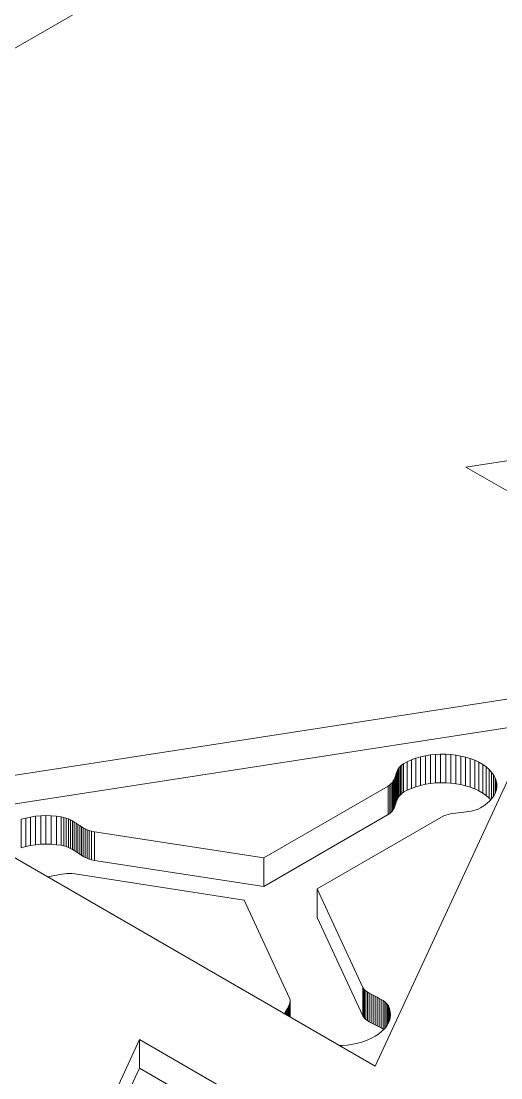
# Model space of a CAD drawing. Header units: inches. Extents: x 2.5 to 18.9, y 2.6 to 12.3.
# Drawn here: x 6.292 to 7.15, y 8.645 to 10.534 of the extents above; entities that cross this region are included whole.
import ezdxf

# ---------------------------------------------------------------- set-up
doc = ezdxf.new("R2010")
doc.units = ezdxf.units.IN
doc.header["$MEASUREMENT"] = 0

# ---------------------------------------------------------------- blocks, each defined once
blk = doc.blocks.new('A$C39963D99')
at = {"color": 0, "linetype": 'Continuous', "lineweight": 0, "extrusion": (3.33067e-16, 0.816497, 0.57735)}
for p, q in [((12.5158, 1.6738), (5.6569, -2.2862)), ((10.2228, -0.8643), (11.3779, -0.6856)), ((11.0685, -1.3525), (10.2228, -0.8643)), ((9.2147, -1.4464), (10.3698, -1.2677)), ((10.3698, -1.2677), (10.0603, -1.9346)), ((10.3443, -1.3226), (9.2844, -1.4866)), ((10.1593, -1.3787), (10.1683, -1.3778)), ((10.1683, -1.3778), (10.1775, -1.3774)), ((10.1683, -1.4288), (10.1683, -1.3778)), ((10.1775, -1.4284), (10.1775, -1.3774)), ((10.1775, -1.3774), (10.1867, -1.3774)), ((10.1867, -1.4285), (10.1867, -1.3774)), ((10.1867, -1.3774), (10.1958, -1.378)), ((10.1958, -1.429), (10.1958, -1.378)), ((10.1958, -1.378), (10.2048, -1.379)), ((10.1057, -1.3988), (10.1083, -1.3965)), ((10.1083, -1.3965), (10.1114, -1.3943)), ((10.1083, -1.4475), (10.1083, -1.3965)), ((10.1114, -1.3943), (10.1177, -1.3909)), ((10.1114, -1.4453), (10.1114, -1.3943)), ((10.1177, -1.3909), (10.1253, -1.3874)), ((10.1177, -1.4419), (10.1177, -1.3909)), ((10.1253, -1.3874), (10.1333, -1.3845)), ((10.1253, -1.4385), (10.1253, -1.3874)), ((10.1333, -1.3845), (10.1417, -1.3821)), ((10.1333, -1.4355), (10.1333, -1.3845)), ((10.1417, -1.3821), (10.1504, -1.3802)), ((10.1417, -1.4331), (10.1417, -1.3821)), ((10.1504, -1.3802), (10.1593, -1.3787)), ((10.1504, -1.4312), (10.1504, -1.3802)), ((10.1593, -1.4298), (10.1593, -1.3787)), ((10.2048, -1.4301), (10.2048, -1.379)), ((10.2048, -1.379), (10.2136, -1.3806)), ((10.2136, -1.4316), (10.2136, -1.3806)), ((10.2136, -1.3806), (10.2222, -1.3826)), ((10.2222, -1.4337), (10.2222, -1.3826)), ((10.2222, -1.3826), (10.2306, -1.3852)), ((10.2306, -1.4362), (10.2306, -1.3852)), ((10.2306, -1.3852), (10.2385, -1.3882)), ((10.2385, -1.4393), (10.2385, -1.3882)), ((10.2385, -1.3882), (10.246, -1.3918)), ((10.246, -1.4428), (10.246, -1.3918)), ((10.246, -1.3918), (10.2529, -1.3958)), ((10.2529, -1.4468), (10.2529, -1.3958)), ((10.2529, -1.3958), (10.2591, -1.4001)), ((10.0964, -1.4173), (10.0973, -1.4146)), ((10.0973, -1.4146), (10.0983, -1.4119)), ((10.0973, -1.4656), (10.0973, -1.4146)), ((10.0983, -1.4119), (10.0993, -1.4091)), ((10.0983, -1.4629), (10.0983, -1.4119)), ((10.0993, -1.4091), (10.1005, -1.4064)), ((10.0993, -1.4602), (10.0993, -1.4091)), ((10.1005, -1.4064), (10.1019, -1.4038)), ((10.1005, -1.4575), (10.1005, -1.4064)), ((10.1019, -1.4038), (10.1036, -1.4012)), ((10.1019, -1.4548), (10.1019, -1.4038)), ((10.1036, -1.4012), (10.1057, -1.3988)), ((10.1036, -1.4523), (10.1036, -1.4012)), ((10.1057, -1.4498), (10.1057, -1.3988)), ((10.2591, -1.4511), (10.2591, -1.4001)), ((10.2591, -1.4001), (10.2643, -1.4047)), ((10.2643, -1.4557), (10.2643, -1.4047)), ((10.2643, -1.4047), (10.2687, -1.4095)), ((10.2687, -1.4571), (10.2687, -1.4095)), ((10.2687, -1.4095), (10.2723, -1.4145)), ((10.2723, -1.4521), (10.2723, -1.4145)), ((10.2723, -1.4145), (10.275, -1.4196)), ((9.8613, -1.5628), (10.0837, -1.4344)), ((10.0837, -1.4344), (10.0869, -1.4322)), ((10.0837, -1.4854), (10.0837, -1.4344)), ((10.0869, -1.4322), (10.0893, -1.43)), ((10.0869, -1.4833), (10.0869, -1.4322)), ((10.0893, -1.43), (10.0913, -1.4277)), ((10.0893, -1.4811), (10.0893, -1.43)), ((10.0913, -1.4277), (10.0929, -1.4252)), ((10.0913, -1.4787), (10.0913, -1.4277)), ((10.0929, -1.4252), (10.0943, -1.4227)), ((10.0929, -1.4762), (10.0929, -1.4252)), ((10.0943, -1.4227), (10.0954, -1.42)), ((10.0943, -1.4737), (10.0943, -1.4227)), ((10.0954, -1.42), (10.0964, -1.4173)), ((10.0954, -1.471), (10.0954, -1.42)), ((10.0964, -1.4683), (10.0964, -1.4173)), ((10.1417, -1.4331), (10.1333, -1.4355)), ((10.1504, -1.4312), (10.1417, -1.4331)), ((10.1593, -1.4298), (10.1504, -1.4312)), ((10.1683, -1.4288), (10.1593, -1.4298)), ((10.1775, -1.4284), (10.1683, -1.4288)), ((10.1867, -1.4285), (10.1775, -1.4284)), ((10.1958, -1.429), (10.1867, -1.4285)), ((10.2048, -1.4301), (10.1958, -1.429)), ((10.2136, -1.4316), (10.2048, -1.4301)), ((10.2222, -1.4337), (10.2136, -1.4316)), ((10.2306, -1.4362), (10.2222, -1.4337)), ((10.275, -1.447), (10.275, -1.4196)), ((10.275, -1.4196), (10.2768, -1.4248)), ((10.2768, -1.4417), (10.2768, -1.4248)), ((10.2768, -1.4248), (10.2778, -1.43)), ((10.2778, -1.4361), (10.2778, -1.43)), ((10.2778, -1.43), (10.2779, -1.4353)), ((10.0603, -1.9346), (9.2147, -1.4464)), ((10.1036, -1.4523), (10.1019, -1.4548)), ((10.1057, -1.4498), (10.1036, -1.4523)), ((10.1083, -1.4475), (10.1057, -1.4498)), ((10.1114, -1.4453), (10.1083, -1.4475)), ((10.1177, -1.4419), (10.1114, -1.4453)), ((10.1253, -1.4385), (10.1177, -1.4419)), ((10.1333, -1.4355), (10.1253, -1.4385)), ((10.2385, -1.4393), (10.2306, -1.4362)), ((10.246, -1.4428), (10.2385, -1.4393)), ((10.2529, -1.4468), (10.246, -1.4428)), ((10.2591, -1.4511), (10.2529, -1.4468)), ((10.2643, -1.4557), (10.2591, -1.4511)), ((10.273, -1.451), (10.2697, -1.456)), ((10.2755, -1.4458), (10.273, -1.451)), ((10.2771, -1.4406), (10.2755, -1.4458)), ((10.2779, -1.4353), (10.2771, -1.4406)), ((10.0954, -1.471), (10.0943, -1.4737)), ((10.0964, -1.4683), (10.0954, -1.471)), ((10.0973, -1.4656), (10.0964, -1.4683)), ((10.0983, -1.4629), (10.0973, -1.4656)), ((10.0993, -1.4602), (10.0983, -1.4629)), ((10.1005, -1.4575), (10.0993, -1.4602)), ((10.1019, -1.4548), (10.1005, -1.4575)), ((10.2545, -1.4699), (10.2486, -1.4735)), ((10.2604, -1.4655), (10.2545, -1.4699)), ((10.2655, -1.4608), (10.2604, -1.4655)), ((10.2672, -1.4589), (10.2643, -1.4557)), ((10.2697, -1.456), (10.2655, -1.4608)), ((9.4276, -1.4936), (9.4359, -1.4914)), ((9.4359, -1.4914), (9.4446, -1.4896)), ((9.4359, -1.5424), (9.4359, -1.4914)), ((9.4446, -1.4896), (9.4535, -1.4882)), ((9.4446, -1.5406), (9.4446, -1.4896)), ((9.4535, -1.4882), (9.4627, -1.4874)), ((9.4535, -1.5393), (9.4535, -1.4882)), ((9.4627, -1.4874), (9.472, -1.4871)), ((9.4627, -1.5384), (9.4627, -1.4874)), ((9.472, -1.5381), (9.472, -1.4871)), ((9.472, -1.4871), (9.4815, -1.4873)), ((9.4815, -1.5383), (9.4815, -1.4873)), ((9.4815, -1.4873), (9.491, -1.4881)), ((9.491, -1.5391), (9.491, -1.4881)), ((9.491, -1.4881), (9.4994, -1.4892)), ((9.4994, -1.5402), (9.4994, -1.4892)), ((9.4994, -1.4892), (9.504, -1.4902)), ((9.504, -1.5412), (9.504, -1.4902)), ((9.504, -1.4902), (9.5082, -1.4915)), ((9.5082, -1.5425), (9.5082, -1.4915)), ((9.5082, -1.4915), (9.5122, -1.493)), ((10.0837, -1.4854), (9.8613, -1.6138)), ((10.178, -1.4902), (9.9567, -1.618)), ((10.0869, -1.4833), (10.0837, -1.4854)), ((10.0893, -1.4811), (10.0869, -1.4833)), ((10.0913, -1.4787), (10.0893, -1.4811)), ((10.0929, -1.4762), (10.0913, -1.4787)), ((10.0943, -1.4737), (10.0929, -1.4762)), ((10.1831, -1.4876), (10.178, -1.4902)), ((10.1869, -1.4862), (10.1831, -1.4876)), ((10.1909, -1.485), (10.1869, -1.4862)), ((10.1952, -1.4841), (10.1909, -1.485)), ((10.1996, -1.4833), (10.1952, -1.4841)), ((10.2041, -1.4827), (10.1996, -1.4833)), ((10.2088, -1.4821), (10.2041, -1.4827)), ((10.2135, -1.4816), (10.2088, -1.4821)), ((10.2182, -1.481), (10.2135, -1.4816)), ((10.2229, -1.4804), (10.2182, -1.481)), ((10.2276, -1.4798), (10.2229, -1.4804)), ((10.2322, -1.479), (10.2276, -1.4798)), ((10.2366, -1.478), (10.2322, -1.479)), ((10.2408, -1.4768), (10.2366, -1.478)), ((10.2449, -1.4753), (10.2408, -1.4768)), ((10.2486, -1.4735), (10.2449, -1.4753)), ((9.4276, -1.5447), (9.4276, -1.4936)), ((9.5122, -1.544), (9.5122, -1.493)), ((9.5122, -1.493), (9.5159, -1.4947)), ((9.5159, -1.5458), (9.5159, -1.4947)), ((9.5159, -1.4947), (9.5194, -1.4966)), ((9.5194, -1.5477), (9.5194, -1.4966)), ((9.5194, -1.4966), (9.5227, -1.4986)), ((9.5227, -1.5497), (9.5227, -1.4986)), ((9.5227, -1.4986), (9.526, -1.5007)), ((9.526, -1.5517), (9.526, -1.5007)), ((9.526, -1.5007), (9.5291, -1.5028)), ((9.5291, -1.5538), (9.5291, -1.5028)), ((9.5291, -1.5028), (9.5323, -1.5049)), ((9.5323, -1.556), (9.5323, -1.5049)), ((9.5323, -1.5049), (9.5355, -1.507)), ((9.5355, -1.558), (9.5355, -1.507)), ((9.5355, -1.507), (9.5387, -1.5089)), ((9.5387, -1.56), (9.5387, -1.5089)), ((9.5387, -1.5089), (9.5421, -1.5107)), ((9.5421, -1.5618), (9.5421, -1.5107)), ((9.5421, -1.5107), (9.5457, -1.5124)), ((9.5457, -1.5634), (9.5457, -1.5124)), ((9.5457, -1.5124), (9.5494, -1.5138)), ((9.5494, -1.5648), (9.5494, -1.5138)), ((9.5494, -1.5138), (9.5535, -1.515)), ((9.5535, -1.566), (9.5535, -1.515)), ((9.5535, -1.515), (9.5589, -1.516)), ((9.5589, -1.5671), (9.5589, -1.516)), ((9.5589, -1.516), (9.8613, -1.5628)), ((9.4359, -1.5424), (9.4276, -1.5447)), ((9.4446, -1.5406), (9.4359, -1.5424)), ((9.4535, -1.5393), (9.4446, -1.5406)), ((9.4627, -1.5384), (9.4535, -1.5393)), ((9.472, -1.5381), (9.4627, -1.5384)), ((9.4815, -1.5383), (9.472, -1.5381)), ((9.491, -1.5391), (9.4815, -1.5383)), ((9.4994, -1.5402), (9.491, -1.5391)), ((9.504, -1.5412), (9.4994, -1.5402)), ((9.5082, -1.5425), (9.504, -1.5412)), ((9.5122, -1.544), (9.5082, -1.5425)), ((9.5159, -1.5458), (9.5122, -1.544)), ((9.5194, -1.5477), (9.5159, -1.5458)), ((9.5227, -1.5497), (9.5194, -1.5477)), ((9.526, -1.5517), (9.5227, -1.5497)), ((9.5291, -1.5538), (9.526, -1.5517)), ((9.5323, -1.556), (9.5291, -1.5538)), ((9.5355, -1.558), (9.5323, -1.556)), ((9.5387, -1.56), (9.5355, -1.558)), ((9.5421, -1.5618), (9.5387, -1.56)), ((9.5457, -1.5634), (9.5421, -1.5618)), ((9.5494, -1.5648), (9.5457, -1.5634)), ((9.5535, -1.566), (9.5494, -1.5648)), ((9.5589, -1.5671), (9.5535, -1.566)), ((9.8613, -1.6138), (9.5589, -1.5671)), ((9.8613, -1.6138), (9.8613, -1.5628)), ((9.4776, -1.596), (9.4747, -1.5964)), ((9.4822, -1.5951), (9.4776, -1.596)), ((9.4868, -1.5942), (9.4822, -1.5951)), ((9.4913, -1.5933), (9.4868, -1.5942)), ((9.4959, -1.5924), (9.4913, -1.5933)), ((9.5004, -1.5916), (9.4959, -1.5924)), ((9.5049, -1.591), (9.5004, -1.5916)), ((9.5094, -1.5906), (9.5049, -1.591)), ((9.514, -1.5905), (9.5094, -1.5906)), ((9.5185, -1.5907), (9.514, -1.5905)), ((9.5235, -1.5912), (9.5185, -1.5907)), ((9.8262, -1.6381), (9.5235, -1.5912)), ((9.9567, -1.669), (9.9567, -1.618)), ((9.9567, -1.618), (10.0384, -1.7941)), ((9.9076, -1.8134), (9.8262, -1.6381)), ((10.0384, -1.8451), (9.9567, -1.669)), ((10.0384, -1.8451), (10.0384, -1.7941)), ((10.0384, -1.7941), (10.0394, -1.7959)), ((10.0394, -1.8469), (10.0394, -1.7959)), ((10.0394, -1.7959), (10.0415, -1.7982)), ((10.0415, -1.8492), (10.0415, -1.7982)), ((10.0415, -1.7982), (10.0439, -1.8004)), ((10.0439, -1.8514), (10.0439, -1.8004)), ((10.0439, -1.8004), (10.0468, -1.8024)), ((10.0468, -1.8535), (10.0468, -1.8024)), ((10.0468, -1.8024), (10.05, -1.8044)), ((10.05, -1.8554), (10.05, -1.8044)), ((10.05, -1.8044), (10.0534, -1.8063)), ((10.0534, -1.8573), (10.0534, -1.8063)), ((10.0534, -1.8063), (10.057, -1.8081)), ((10.057, -1.8592), (10.057, -1.8081)), ((10.057, -1.8081), (10.0606, -1.81)), ((10.0606, -1.861), (10.0606, -1.81)), ((10.0606, -1.81), (10.0643, -1.8118)), ((10.0643, -1.8628), (10.0643, -1.8118)), ((10.0643, -1.8118), (10.0679, -1.8137)), ((9.9035, -1.8319), (9.9049, -1.8293)), ((9.9049, -1.8293), (9.9062, -1.8267)), ((9.9049, -1.8448), (9.9049, -1.8293)), ((9.9062, -1.8267), (9.9073, -1.8241)), ((9.9062, -1.8456), (9.9062, -1.8267)), ((9.9073, -1.8241), (9.9081, -1.8215)), ((9.9073, -1.8462), (9.9073, -1.8241)), ((9.9083, -1.8163), (9.9076, -1.8134)), ((9.9081, -1.8215), (9.9084, -1.8189)), ((9.9081, -1.8466), (9.9081, -1.8215)), ((9.9084, -1.8189), (9.9083, -1.8163)), ((9.9084, -1.8469), (9.9084, -1.8189)), ((10.0679, -1.8647), (10.0679, -1.8137)), ((10.0679, -1.8137), (10.0714, -1.8156)), ((10.0714, -1.8666), (10.0714, -1.8156)), ((10.0714, -1.8156), (10.0747, -1.8176)), ((10.0747, -1.8686), (10.0747, -1.8176)), ((10.0747, -1.8176), (10.0777, -1.8197)), ((10.0777, -1.8673), (10.0777, -1.8197)), ((10.0777, -1.8197), (10.0803, -1.822)), ((10.0803, -1.8641), (10.0803, -1.822)), ((10.0803, -1.822), (10.0826, -1.8245)), ((10.0826, -1.8606), (10.0826, -1.8245)), ((10.0826, -1.8245), (10.0843, -1.8271)), ((10.0843, -1.8574), (10.0843, -1.8271)), ((10.0843, -1.8271), (10.0863, -1.832)), ((9.8984, -1.8411), (9.899, -1.8398)), ((9.899, -1.8398), (9.9004, -1.8372)), ((9.899, -1.8414), (9.899, -1.8398)), ((9.9004, -1.8372), (9.9019, -1.8346)), ((9.9004, -1.8423), (9.9004, -1.8372)), ((9.9019, -1.8346), (9.9035, -1.8319)), ((9.9019, -1.8431), (9.9019, -1.8346)), ((9.9035, -1.844), (9.9035, -1.8319)), ((10.0394, -1.8469), (10.0384, -1.8451)), ((10.0415, -1.8492), (10.0394, -1.8469)), ((10.0439, -1.8514), (10.0415, -1.8492)), ((10.0874, -1.8484), (10.086, -1.8537)), ((10.0863, -1.8525), (10.0863, -1.832)), ((10.0863, -1.832), (10.0876, -1.8375)), ((10.088, -1.843), (10.0874, -1.8484)), ((10.0876, -1.8465), (10.0876, -1.8375)), ((10.0876, -1.8375), (10.088, -1.843)), ((10.0468, -1.8535), (10.0439, -1.8514)), ((10.05, -1.8554), (10.0468, -1.8535)), ((10.0534, -1.8573), (10.05, -1.8554)), ((10.057, -1.8592), (10.0534, -1.8573)), ((10.0606, -1.861), (10.057, -1.8592)), ((10.0643, -1.8628), (10.0606, -1.861)), ((10.0679, -1.8647), (10.0643, -1.8628)), ((10.0714, -1.8666), (10.0679, -1.8647)), ((10.0747, -1.8686), (10.0714, -1.8666)), ((10.0766, -1.8686), (10.0719, -1.8732)), ((10.0758, -1.8694), (10.0747, -1.8686)), ((10.0805, -1.8638), (10.0766, -1.8686)), ((10.0837, -1.8588), (10.0805, -1.8638)), ((10.086, -1.8537), (10.0837, -1.8588)), ((9.3298, -2.5543), (9.6393, -1.8874)), ((9.6393, -1.9385), (9.6393, -1.8874)), ((9.6393, -1.8874), (10.4849, -2.3757)), ((10.0463, -1.8884), (10.0384, -1.8912)), ((10.0537, -1.8851), (10.0463, -1.8884)), ((10.0605, -1.8814), (10.0537, -1.8851)), ((10.0665, -1.8775), (10.0605, -1.8814)), ((10.0719, -1.8732), (10.0665, -1.8775)), ((10.0017, -1.898), (9.9973, -1.8982)), ((10.0113, -1.8971), (10.0017, -1.898)), ((10.0208, -1.8957), (10.0113, -1.8971)), ((10.0298, -1.8937), (10.0208, -1.8957)), ((10.0384, -1.8912), (10.0298, -1.8937)), ((9.6393, -1.9385), (9.3553, -2.5504)), ((10.4152, -2.3864), (9.6393, -1.9385))]:
    blk.add_line(p, q, dxfattribs=at)

msp = doc.modelspace()

# ---------------------------------------------------------------- block references
msp.add_blockref('A$C39963D99', (-3.1356, 10.6011))

doc.saveas('drawing.dxf')
